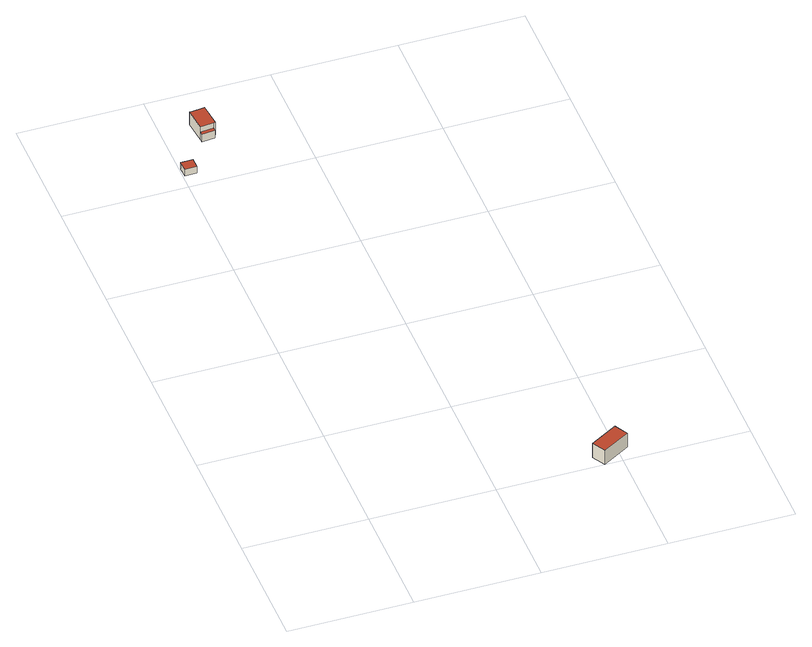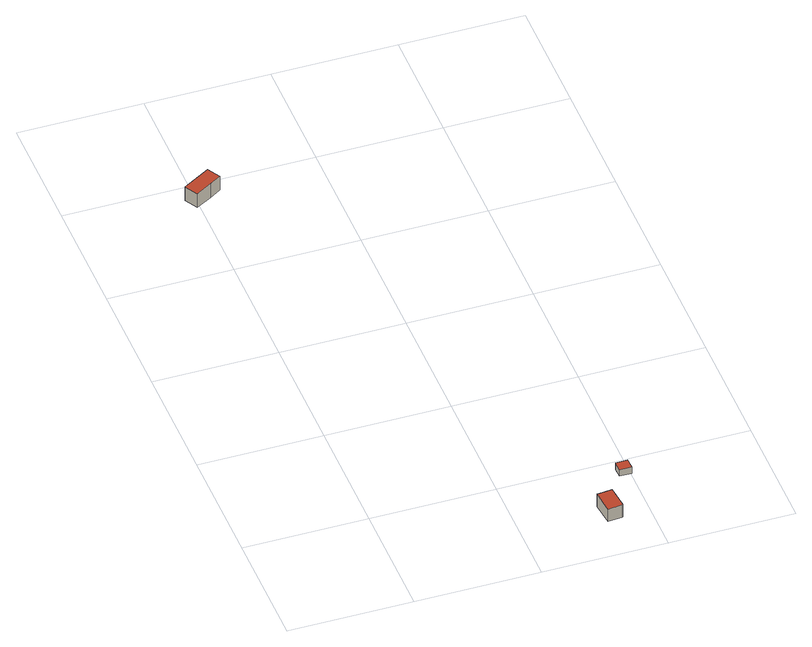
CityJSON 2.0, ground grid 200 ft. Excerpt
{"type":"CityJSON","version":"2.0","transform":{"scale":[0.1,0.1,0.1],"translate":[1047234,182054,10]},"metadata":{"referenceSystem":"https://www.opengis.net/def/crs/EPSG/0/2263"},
"CityObjects":{
"building1":{"type":"Building","attributes":{"name":"Bldg_3511020447","BIN":"4000000"},"geometry":[{"type":"MultiSurface","lod":"2","boundaries":[[[0,1,2,3]],[[4,5,6,7]],[[0,3,7,6]],[[1,0,6,5]],[[2,1,5,4]],[[3,2,4,7]]],"semantics":{"surfaces":[{"type":"RoofSurface","BIN":"4000000"},{"type":"GroundSurface"},{"type":"WallSurface"}],"values":[0,1,2,2,2,2]}}]},
"building2":{"type":"Building","attributes":{"name":"Bldg_3210010987","BIN":"4266959"},"geometry":[{"type":"MultiSurface","lod":"2","boundaries":[[[8,9,10,11]],[[12,13,14,15,16,17,18]],[[19,20,21,22,23,24,25,26,27]],[[8,17,16,9]],[[10,9,27,26]],[[11,10,26,25]],[[8,11,25,24]],[[18,17,24,23]],[[12,18,23,22]],[[13,12,22,21]],[[14,13,21,20]],[[15,14,20,19]],[[16,15,19,27]]],"semantics":{"surfaces":[{"type":"RoofSurface","BIN":"4266959"},{"type":"GroundSurface"},{"type":"WallSurface"}],"values":[0,0,1,2,2,2,2,2,2,2,2,2,2]}}]},
"building3":{"type":"Building","attributes":{"name":"Bldg_3210020220","BIN":"4462735"},"geometry":[{"type":"MultiSurface","lod":"2","boundaries":[[[28,29,30,31,32]],[[33,34,35,36,37]],[[30,29,37,36]],[[31,30,36,35]],[[32,31,35,34]],[[28,32,34,33]],[[29,28,33,37]]],"semantics":{"surfaces":[{"type":"RoofSurface","BIN":"4462735"},{"type":"GroundSurface"},{"type":"WallSurface"}],"values":[0,1,2,2,2,2,2]}}]}
},
"vertices":[
[197,8380,182],[6,8376,182],[10,8207,182],[201,8211,182],[10,8207,58],[6,8376,58],[197,8380,58],[201,8211,58],
[710,8920,214],[499,8899,214],[505,8839,214],[716,8860,214],[709,9299,305],[477,9275,305],[462,9274,305],[498,8911,305],[499,8899,305],[710,8920,305],[746,8924,305],[498,8911,62],[462,9274,62],[477,9275,62],[709,9299,62],[746,8924,62],[710,8920,62],[716,8860,62],[505,8839,62],[499,8899,62],
[4032,479,273],[3770,327,273],[3584,219,273],[3707,7,273],[4155,266,273],[4032,479,5],[4155,266,5],[3707,7,5],[3584,219,5],[3770,327,5]
]}
